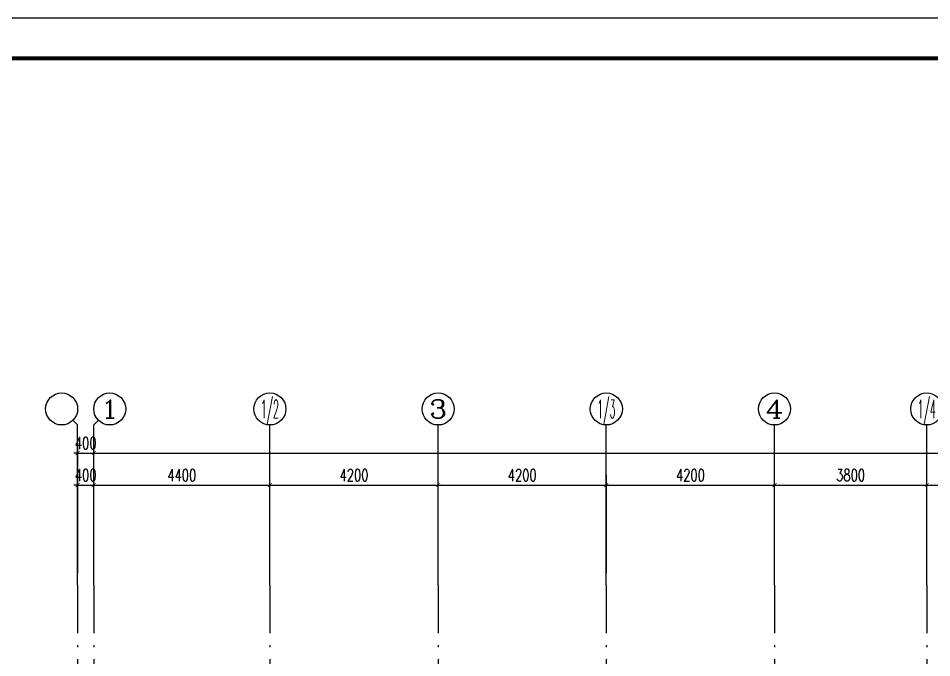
# Model space of a CAD drawing. Extents: x 169490 to 7584583, y -2399407 to 1374371.
# Drawn here: x 734537 to 757345, y 754967 to 770945 of the extents above; entities that cross this region are included whole.
import ezdxf
from ezdxf.enums import TextEntityAlignment as Align

# ---------------------------------------------------------------- set-up
doc = ezdxf.new("R2010")
doc.units = 0
doc.header["$LTSCALE"] = 100
doc.linetypes.add('D3轴线点划线', pattern=[18.5, 12, -3, 0.5, -3])
doc.layers.get('0').update_dxf_attribs({"linetype": 'CONTINUOUS'})
doc.layers.get('DEFPOINTS').update_dxf_attribs({"linetype": 'CONTINUOUS'})
for name, color, linetype in [('AXIS', 3, 'CONTINUOUS'), ('AXIS_TEXT', 4, 'CONTINUOUS'), ('C-AXIS(轴号)', 3, 'CONTINUOUS'), ('C-AXIS-T(字)', 7, 'CONTINUOUS'), ('C-DOTE', 8, 'D3轴线点划线'), ('图框', 140, 'CONTINUOUS')]:
    doc.layers.add(name, color=color, linetype=linetype)
doc.styles.add('_TCH_AXIS', font='COMPLEX', dxfattribs={"bigfont": 'GBCBIG'})
doc.styles.add('_TCH_DIM_T3', font='SIMPLEX.shx', dxfattribs={"width": 0.705882, "bigfont": 'GBCBIG.shx'})
doc.styles.add('COMPLEX', font='COMPLEX')
doc.dimstyles.new('_TCH_ARCH&&100', dxfattribs={"dimtxt": 297.5, "dimasz": 100, "dimexe": 250, "dimexo": 300, "dimgap": 100, "dimtad": 1, "dimdec": 0, "dimzin": 0, "dimdsep": 46, "dimtxsty": '_TCH_DIM_T3', "dimblk": 'ARCHTICK', "dimcen": 0.09, "dimclrt": 7, "dimazin": 2, "dimtfac": 1, "dimtdec": 0, "dimtix": 1, "dimtmove": 2, "dimatfit": 3, "dimfxl": 1, "dimtolj": 1, "dimtzin": 0, "dimarcsym": 0})

# ---------------------------------------------------------------- blocks, each defined once
blk = doc.blocks.new('_ARCHTICK')
at = {"const_width": 0.15}
blk.add_lwpolyline([(-0.5, -0.5), (0.5, 0.5)], dxfattribs=at)
blk = doc.blocks.new('*D1488')
at = {"layer": 'AXIS', "color": 0, "lineweight": -2, "transparency": 16777216}
for p, q in [((736420, 757082), (736420, 760332)), ((808320, 757082), (808320, 760332)), ((736420, 760082), (808320, 760082))]:
    blk.add_line(p, q, dxfattribs=at)
at = {"layer": 'DEFPOINTS', "color": 0, "transparency": 16777216}
for p in [(808320, 760082), (736420, 756782), (808320, 756782)]:
    blk.add_point(p, dxfattribs=at)
at = {"layer": 'AXIS', "color": 0, "lineweight": -2, "transparency": 16777216, "xscale": 100, "yscale": 100, "zscale": 100, "rotation": 180}
blk.add_blockref('_ARCHTICK', (736420, 760082), dxfattribs=at)
at = {"layer": 'AXIS', "color": 0, "lineweight": -2, "transparency": 16777216, "xscale": 100, "yscale": 100, "zscale": 100}
blk.add_blockref('_ARCHTICK', (808320, 760082), dxfattribs=at)
at = {"layer": 'AXIS', "color": 7, "transparency": 16777216, "insert": (772370, 760331), "char_height": 297.5, "attachment_point": 5, "style": '_TCH_DIM_T3'}
blk.add_mtext('\\A1;71900', dxfattribs=at)
blk = doc.blocks.new('*D1489')
at = {"layer": 'AXIS', "color": 0, "lineweight": -2, "transparency": 16777216}
for p, q in [((736020, 757082), (736020, 760332)), ((736420, 757082), (736420, 760332)), ((736020, 760082), (735920, 760082)), ((736020, 760082), (736420, 760082)), ((736420, 760082), (736520, 760082))]:
    blk.add_line(p, q, dxfattribs=at)
at = {"layer": 'DEFPOINTS', "color": 0, "transparency": 16777216}
for p in [(736420, 760082), (736020, 756782), (736420, 756782)]:
    blk.add_point(p, dxfattribs=at)
at = {"layer": 'AXIS', "color": 0, "lineweight": -2, "transparency": 16777216, "xscale": 100, "yscale": 100, "zscale": 100}
blk.add_blockref('_ARCHTICK', (736020, 760082), dxfattribs=at)
at = {"layer": 'AXIS', "color": 0, "lineweight": -2, "transparency": 16777216, "xscale": 100, "yscale": 100, "zscale": 100, "rotation": 180}
blk.add_blockref('_ARCHTICK', (736420, 760082), dxfattribs=at)
at = {"layer": 'AXIS', "color": 7, "transparency": 16777216, "insert": (736220, 760331), "char_height": 297.5, "attachment_point": 5, "style": '_TCH_DIM_T3'}
blk.add_mtext('\\A1;400', dxfattribs=at)
blk = doc.blocks.new('*D1490')
at = {"layer": 'AXIS', "color": 0, "lineweight": -2, "transparency": 16777216}
for p, q in [((736020, 757082), (736020, 759532)), ((736420, 757082), (736420, 759532)), ((736020, 759282), (735920, 759282)), ((736020, 759282), (736420, 759282)), ((736420, 759282), (736520, 759282))]:
    blk.add_line(p, q, dxfattribs=at)
at = {"layer": 'DEFPOINTS', "color": 0, "transparency": 16777216}
for p in [(736420, 759282), (736020, 756782), (736420, 756782)]:
    blk.add_point(p, dxfattribs=at)
at = {"layer": 'AXIS', "color": 0, "lineweight": -2, "transparency": 16777216, "xscale": 100, "yscale": 100, "zscale": 100}
blk.add_blockref('_ARCHTICK', (736020, 759282), dxfattribs=at)
at = {"layer": 'AXIS', "color": 0, "lineweight": -2, "transparency": 16777216, "xscale": 100, "yscale": 100, "zscale": 100, "rotation": 180}
blk.add_blockref('_ARCHTICK', (736420, 759282), dxfattribs=at)
at = {"layer": 'AXIS', "color": 7, "transparency": 16777216, "insert": (736220, 759531), "char_height": 297.5, "attachment_point": 5, "style": '_TCH_DIM_T3'}
blk.add_mtext('\\A1;400', dxfattribs=at)
blk = doc.blocks.new('*D1491')
at = {"layer": 'AXIS', "color": 0, "lineweight": -2, "transparency": 16777216}
for p, q in [((736420, 757082), (736420, 759532)), ((740820, 757082), (740820, 759532)), ((736420, 759282), (740820, 759282))]:
    blk.add_line(p, q, dxfattribs=at)
at = {"layer": 'DEFPOINTS', "color": 0, "transparency": 16777216}
for p in [(740820, 759282), (736420, 756782), (740820, 756782)]:
    blk.add_point(p, dxfattribs=at)
at = {"layer": 'AXIS', "color": 0, "lineweight": -2, "transparency": 16777216, "xscale": 100, "yscale": 100, "zscale": 100, "rotation": 180}
blk.add_blockref('_ARCHTICK', (736420, 759282), dxfattribs=at)
at = {"layer": 'AXIS', "color": 0, "lineweight": -2, "transparency": 16777216, "xscale": 100, "yscale": 100, "zscale": 100}
blk.add_blockref('_ARCHTICK', (740820, 759282), dxfattribs=at)
at = {"layer": 'AXIS', "color": 7, "transparency": 16777216, "insert": (738620, 759531), "char_height": 297.5, "attachment_point": 5, "style": '_TCH_DIM_T3'}
blk.add_mtext('\\A1;4400', dxfattribs=at)
blk = doc.blocks.new('*D1492')
at = {"layer": 'AXIS', "color": 0, "lineweight": -2, "transparency": 16777216}
for p, q in [((740820, 757082), (740820, 759532)), ((745020, 757082), (745020, 759532)), ((740820, 759282), (745020, 759282))]:
    blk.add_line(p, q, dxfattribs=at)
at = {"layer": 'DEFPOINTS', "color": 0, "transparency": 16777216}
for p in [(745020, 759282), (740820, 756782), (745020, 756782)]:
    blk.add_point(p, dxfattribs=at)
at = {"layer": 'AXIS', "color": 0, "lineweight": -2, "transparency": 16777216, "xscale": 100, "yscale": 100, "zscale": 100, "rotation": 180}
blk.add_blockref('_ARCHTICK', (740820, 759282), dxfattribs=at)
at = {"layer": 'AXIS', "color": 0, "lineweight": -2, "transparency": 16777216, "xscale": 100, "yscale": 100, "zscale": 100}
blk.add_blockref('_ARCHTICK', (745020, 759282), dxfattribs=at)
at = {"layer": 'AXIS', "color": 7, "transparency": 16777216, "insert": (742920, 759531), "char_height": 297.5, "attachment_point": 5, "style": '_TCH_DIM_T3'}
blk.add_mtext('\\A1;4200', dxfattribs=at)
blk = doc.blocks.new('*D1493')
at = {"layer": 'AXIS', "color": 0, "lineweight": -2, "transparency": 16777216}
for p, q in [((745020, 757082), (745020, 759532)), ((749220, 757082), (749220, 759532)), ((745020, 759282), (749220, 759282))]:
    blk.add_line(p, q, dxfattribs=at)
at = {"layer": 'DEFPOINTS', "color": 0, "transparency": 16777216}
for p in [(749220, 759282), (745020, 756782), (749220, 756782)]:
    blk.add_point(p, dxfattribs=at)
at = {"layer": 'AXIS', "color": 0, "lineweight": -2, "transparency": 16777216, "xscale": 100, "yscale": 100, "zscale": 100, "rotation": 180}
blk.add_blockref('_ARCHTICK', (745020, 759282), dxfattribs=at)
at = {"layer": 'AXIS', "color": 0, "lineweight": -2, "transparency": 16777216, "xscale": 100, "yscale": 100, "zscale": 100}
blk.add_blockref('_ARCHTICK', (749220, 759282), dxfattribs=at)
at = {"layer": 'AXIS', "color": 7, "transparency": 16777216, "insert": (747120, 759531), "char_height": 297.5, "attachment_point": 5, "style": '_TCH_DIM_T3'}
blk.add_mtext('\\A1;4200', dxfattribs=at)
blk = doc.blocks.new('*D1494')
at = {"layer": 'AXIS', "color": 0, "lineweight": -2, "transparency": 16777216}
for p, q in [((749220, 757082), (749220, 759532)), ((753420, 757082), (753420, 759532)), ((749220, 759282), (753420, 759282))]:
    blk.add_line(p, q, dxfattribs=at)
at = {"layer": 'DEFPOINTS', "color": 0, "transparency": 16777216}
for p in [(753420, 759282), (749220, 756782), (753420, 756782)]:
    blk.add_point(p, dxfattribs=at)
at = {"layer": 'AXIS', "color": 0, "lineweight": -2, "transparency": 16777216, "xscale": 100, "yscale": 100, "zscale": 100, "rotation": 180}
blk.add_blockref('_ARCHTICK', (749220, 759282), dxfattribs=at)
at = {"layer": 'AXIS', "color": 0, "lineweight": -2, "transparency": 16777216, "xscale": 100, "yscale": 100, "zscale": 100}
blk.add_blockref('_ARCHTICK', (753420, 759282), dxfattribs=at)
at = {"layer": 'AXIS', "color": 7, "transparency": 16777216, "insert": (751320, 759531), "char_height": 297.5, "attachment_point": 5, "style": '_TCH_DIM_T3'}
blk.add_mtext('\\A1;4200', dxfattribs=at)
blk = doc.blocks.new('*D1495')
at = {"layer": 'AXIS', "color": 0, "lineweight": -2, "transparency": 16777216}
for p, q in [((753420, 757082), (753420, 759532)), ((757220, 757082), (757220, 759532)), ((753420, 759282), (757220, 759282))]:
    blk.add_line(p, q, dxfattribs=at)
at = {"layer": 'DEFPOINTS', "color": 0, "transparency": 16777216}
for p in [(757220, 759282), (753420, 756782), (757220, 756782)]:
    blk.add_point(p, dxfattribs=at)
at = {"layer": 'AXIS', "color": 0, "lineweight": -2, "transparency": 16777216, "xscale": 100, "yscale": 100, "zscale": 100, "rotation": 180}
blk.add_blockref('_ARCHTICK', (753420, 759282), dxfattribs=at)
at = {"layer": 'AXIS', "color": 0, "lineweight": -2, "transparency": 16777216, "xscale": 100, "yscale": 100, "zscale": 100}
blk.add_blockref('_ARCHTICK', (757220, 759282), dxfattribs=at)
at = {"layer": 'AXIS', "color": 7, "transparency": 16777216, "insert": (755320, 759531), "char_height": 297.5, "attachment_point": 5, "style": '_TCH_DIM_T3'}
blk.add_mtext('\\A1;3800', dxfattribs=at)
blk = doc.blocks.new('*D1496')
at = {"layer": 'AXIS', "color": 0, "lineweight": -2, "transparency": 16777216}
for p, q in [((757220, 757082), (757220, 759532)), ((761820, 757082), (761820, 759532)), ((757220, 759282), (761820, 759282))]:
    blk.add_line(p, q, dxfattribs=at)
at = {"layer": 'DEFPOINTS', "color": 0, "transparency": 16777216}
for p in [(761820, 759282), (757220, 756782), (761820, 756782)]:
    blk.add_point(p, dxfattribs=at)
at = {"layer": 'AXIS', "color": 0, "lineweight": -2, "transparency": 16777216, "xscale": 100, "yscale": 100, "zscale": 100, "rotation": 180}
blk.add_blockref('_ARCHTICK', (757220, 759282), dxfattribs=at)
at = {"layer": 'AXIS', "color": 0, "lineweight": -2, "transparency": 16777216, "xscale": 100, "yscale": 100, "zscale": 100}
blk.add_blockref('_ARCHTICK', (761820, 759282), dxfattribs=at)
at = {"layer": 'AXIS', "color": 7, "transparency": 16777216, "insert": (759520, 759531), "char_height": 297.5, "attachment_point": 5, "style": '_TCH_DIM_T3'}
blk.add_mtext('\\A1;4600', dxfattribs=at)
blk = doc.blocks.new('_AXISO')
blk.add_circle((0, 0), 0.5)
at = {"layer": 'AXIS_TEXT', "style": 'COMPLEX', "width": 1.041667}
blk.add_attdef('A', text='', height=0.56, dxfattribs=at).set_placement((-0.25, -0.28), (0.25, -0.28), align=Align.FIT)

msp = doc.modelspace()

# ---------------------------------------------------------------- linework, layer by layer
at = {"ltscale": 10}
msp.add_lwpolyline([(819306.7, 769944.8), (724701.8, 769944.8), (724701.8, 712544.8), (819306.7, 712544.8)], close=True, dxfattribs=at)
at = {"layer": 'C-AXIS(轴号)'}
for p, q in [((735902.6, 760899.5), (736019.7, 760782.3)), ((736536.9, 760899.5), (736419.7, 760782.3)), ((736019.7, 756782.3), (736019.7, 760782.3)), ((736419.7, 756782.3), (736419.7, 760782.3)), ((740819.7, 756782.3), (740819.7, 760782.3)), ((745019.7, 756782.3), (745019.7, 760782.3)), ((749219.7, 756782.3), (749219.7, 760782.3)), ((753419.7, 756782.3), (753419.7, 760782.3)), ((757219.7, 756782.3), (757219.7, 760782.3))]:
    msp.add_line(p, q, dxfattribs=at)
at = {"layer": 'C-DOTE'}
for p, q in [((736019.7, 756782.3), (736019.7, 732082.3)), ((736419.7, 756782.3), (736419.7, 732082.3)), ((740819.7, 756782.3), (740819.7, 744382.3)), ((745019.7, 756782.3), (745019.7, 732082.3)), ((749219.7, 756782.3), (749219.7, 732082.3)), ((753419.7, 756782.3), (753419.7, 732082.3)), ((757219.7, 756782.3), (757219.7, 736782.3))]:
    msp.add_line(p, q, dxfattribs=at)
at = {"layer": '图框'}
msp.add_lwpolyline([(722201.8, 711544.8), (827301.8, 711544.8), (827301.8, 770944.8), (722201.8, 770944.8)], close=True, dxfattribs=at)
at = {"layer": '图框', "const_width": 100}
msp.add_lwpolyline([(724701.8, 712544.8), (826301.8, 712544.8), (826301.8, 769944.8), (724701.8, 769944.8)], close=True, dxfattribs=at)

# ---------------------------------------------------------------- block references
at = {"layer": 'C-AXIS(轴号)', "xscale": 800, "yscale": 800, "zscale": 800}
msp.add_blockref('_AXISO', (735619.7, 761182.3), dxfattribs=at)
at = {"layer": 'C-AXIS(轴号)'}
ref = msp.add_blockref('_AXISO', (736819.7, 761182.3), dxfattribs=dict(at, xscale=800, yscale=800, zscale=800))
ref.add_attrib('A', '1', dxfattribs={"layer": 'C-AXIS-T(字)', "height": 452.5, "style": '_TCH_AXIS', "width": 2.333333}).set_placement((736593.4, 760956), (737046, 760956), align=Align.FIT)
ref = msp.add_blockref('_AXISO', (740819.7, 761182.3), dxfattribs=dict(at, xscale=800, yscale=800, zscale=800))
ref.add_attrib('A', '1/2', dxfattribs={"layer": 'C-AXIS-T(字)', "height": 452.55, "style": '_TCH_AXIS', "width": 0.411765}).set_placement((740593.4, 760956), (741046, 760956), align=Align.FIT)
ref = msp.add_blockref('_AXISO', (745019.7, 761182.3), dxfattribs=dict(at, xscale=800, yscale=800, zscale=800))
ref.add_attrib('A', '3', dxfattribs={"layer": 'C-AXIS-T(字)', "height": 452.5, "style": '_TCH_AXIS', "width": 1.5}).set_placement((744793.4, 760956), (745246, 760956), align=Align.FIT)
ref = msp.add_blockref('_AXISO', (749219.7, 761182.3), dxfattribs=dict(at, xscale=800, yscale=800, zscale=800))
ref.add_attrib('A', '1/3', dxfattribs={"layer": 'C-AXIS-T(字)', "height": 452.55, "style": '_TCH_AXIS', "width": 0.411765}).set_placement((748993.4, 760956), (749446, 760956), align=Align.FIT)
ref = msp.add_blockref('_AXISO', (753419.7, 761182.3), dxfattribs=dict(at, xscale=800, yscale=800, zscale=800))
ref.add_attrib('A', '4', dxfattribs={"layer": 'C-AXIS-T(字)', "height": 452.5, "style": '_TCH_AXIS', "width": 1.3125}).set_placement((753193.4, 760956), (753646, 760956), align=Align.FIT)
ref = msp.add_blockref('_AXISO', (757219.7, 761182.3), dxfattribs=dict(at, xscale=800, yscale=800, zscale=800))
ref.add_attrib('A', '1/4', dxfattribs={"layer": 'C-AXIS-T(字)', "height": 452.55, "style": '_TCH_AXIS', "width": 0.396226}).set_placement((756993.4, 760956), (757446, 760956), align=Align.FIT)

# ---------------------------------------------------------------- dimensions: what is measured, and where the dimension line sits
at = {"layer": 'AXIS'}
for p1, p2, distance, picture, middle in [((736019.7, 756782.3), (736419.7, 756782.3), 3300, '*D1489', (736219.7, 760331)), ((736419.7, 756782.3), (808319.7, 756782.3), 3300, '*D1488', (772369.7, 760331)), ((736019.7, 756782.3), (736419.7, 756782.3), 2500, '*D1490', (736219.7, 759531)), ((736419.7, 756782.3), (740819.7, 756782.3), 2500, '*D1491', (738619.7, 759531)), ((740819.7, 756782.3), (745019.7, 756782.3), 2500, '*D1492', (742919.7, 759531)), ((745019.7, 756782.3), (749219.7, 756782.3), 2500, '*D1493', (747119.7, 759531)), ((749219.7, 756782.3), (753419.7, 756782.3), 2500, '*D1494', (751319.7, 759531)), ((753419.7, 756782.3), (757219.7, 756782.3), 2500, '*D1495', (755319.7, 759531)), ((757219.7, 756782.3), (761819.7, 756782.3), 2500, '*D1496', (759519.7, 759531))]:
    dim = msp.add_aligned_dim(p1=p1, p2=p2, distance=distance, dimstyle='_TCH_ARCH&&100', dxfattribs=at)
    dim.commit()
    dim.dimension.update_dxf_attribs({"geometry": picture, "text_midpoint": middle})

doc.saveas('drawing.dxf')
